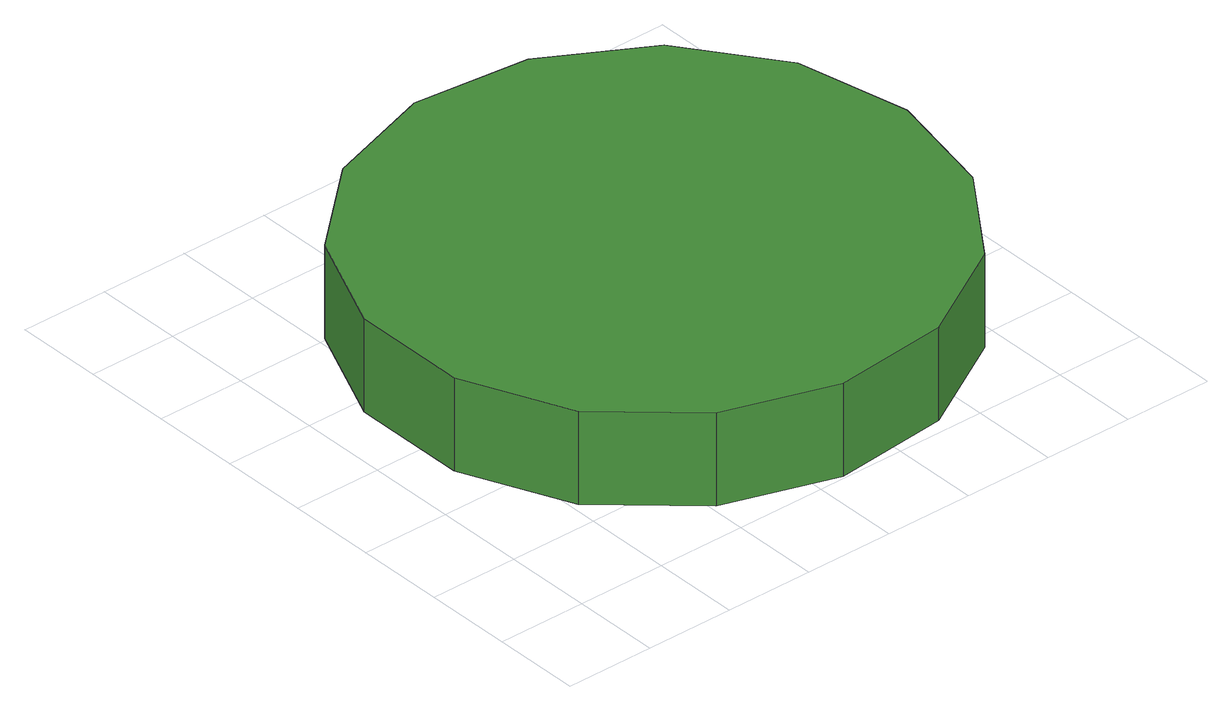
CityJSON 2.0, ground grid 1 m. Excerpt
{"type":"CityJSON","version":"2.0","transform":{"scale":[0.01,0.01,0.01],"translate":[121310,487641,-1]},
"CityObjects":{
"tree1":{"type":"SolitaryVegetationObject","attributes":{"function":"something"},"geometry":[{"type":"MultiSurface","lod":"1","boundaries":[[[0,1,2,3,4,5,6,7,8,9,10,11,12,13,14]],[[15,16,17,18,19,20,21,22,23,24,25,26,27,28,29]],[[0,29,28,1]],[[1,28,27,2]],[[2,27,26,3]],[[3,26,25,4]],[[4,25,24,5]],[[5,24,23,6]],[[6,23,22,7]],[[7,22,21,8]],[[8,21,20,9]],[[9,20,19,10]],[[10,19,18,11]],[[11,18,17,12]],[[12,17,16,13]],[[13,16,15,14]],[[14,15,29,0]]]}]}
},
"vertices":[
[680,317,182],[653,446,182],[576,552,182],[462,618,182],[331,632,182],[206,591,182],[108,503,182],[55,383,182],[55,251,182],[108,131,182],[206,43,182],[331,3,182],[462,16,182],[576,82,182],[653,189,182],[653,189,75],[576,82,75],[462,16,75],[331,3,75],[206,43,75],[108,131,75],[55,251,75],[55,383,75],[108,503,75],[206,591,75],[331,632,75],[462,618,75],[576,552,75],[653,446,75],[680,317,75]
]}
